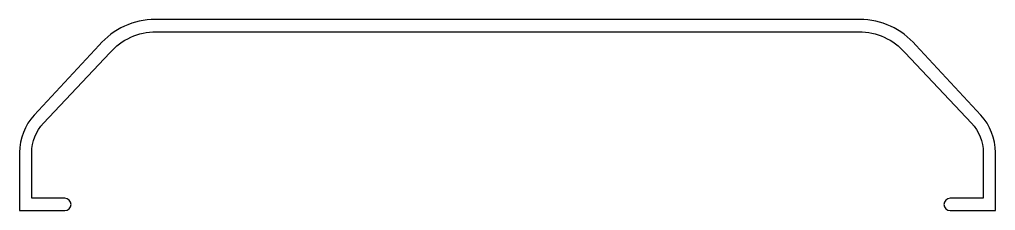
# Model space of a CAD drawing. Extents: x 73.5 to 153.1, y 211.1 to 226.7.
import ezdxf

# ---------------------------------------------------------------- set-up
doc = ezdxf.new("R2010")
doc.units = 0
doc.layers.get('0').update_dxf_attribs({"linetype": 'CONTINUOUS'})

msp = doc.modelspace()

# ---------------------------------------------------------------- linework, layer by layer
at = {"color": 0}
msp.add_lwpolyline([(84.544, 226.728, 0.218944), (79.989, 224.633), (74.687, 218.923, 0.189302), (73.485, 215.861), (73.485, 211.128), (77.185, 211.128, 1), (77.185, 212.128), (74.485, 212.128), (74.485, 215.864, -0.191345), (75.439, 218.266), (80.856, 224.009, -0.217121), (84.63, 225.728), (141.94, 225.728, -0.217121), (145.713, 224.009), (151.131, 218.266, -0.191345), (152.085, 215.864), (152.085, 212.128), (149.385, 212.128, 1), (149.385, 211.128), (153.085, 211.128), (153.085, 215.861, 0.189302), (151.882, 218.923), (146.581, 224.633, 0.218944), (142.025, 226.728)], format="xyb", close=True, dxfattribs=at)

doc.saveas('drawing.dxf')
